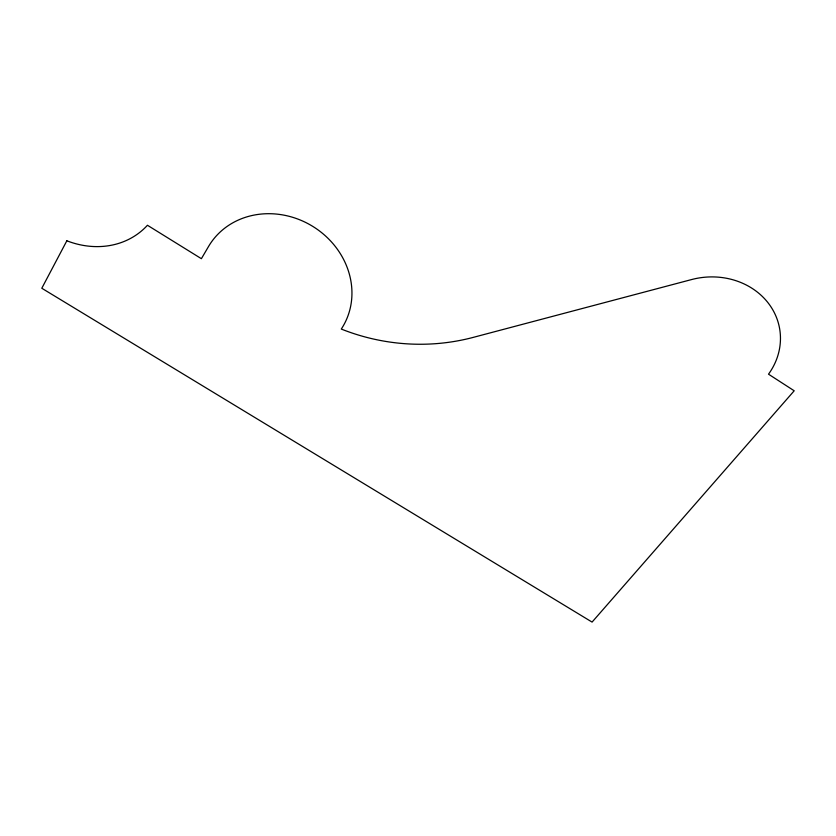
<?xml version="1.0" encoding="UTF-8"?>
<svg xmlns="http://www.w3.org/2000/svg" width="836" height="836" viewBox="0 0 836 836"><rect width="100%" height="100%" fill="white"/><g stroke="black" fill="none" stroke-linecap="round" stroke-linejoin="round"><path stroke-width="1.25" d="M66.849 240.789L41.8 288.253L592.076 622.088L794.2 390.788L768.514 374.183A71.269 63.609 -9.3 0 0 767.323 301.88A71.269 63.609 -9.3 0 0 691.591 279.558L473.218 337.389A210.108 202.552 35 0 1 341.287 329.06A78.187 70.412 31.6 0 0 313.072 226.577A78.187 70.412 31.6 0 0 208.519 246.526L201.392 258.69L147.449 225.26A84.729 73.369 45.9 0 1 66.849 240.789"/></g></svg>
